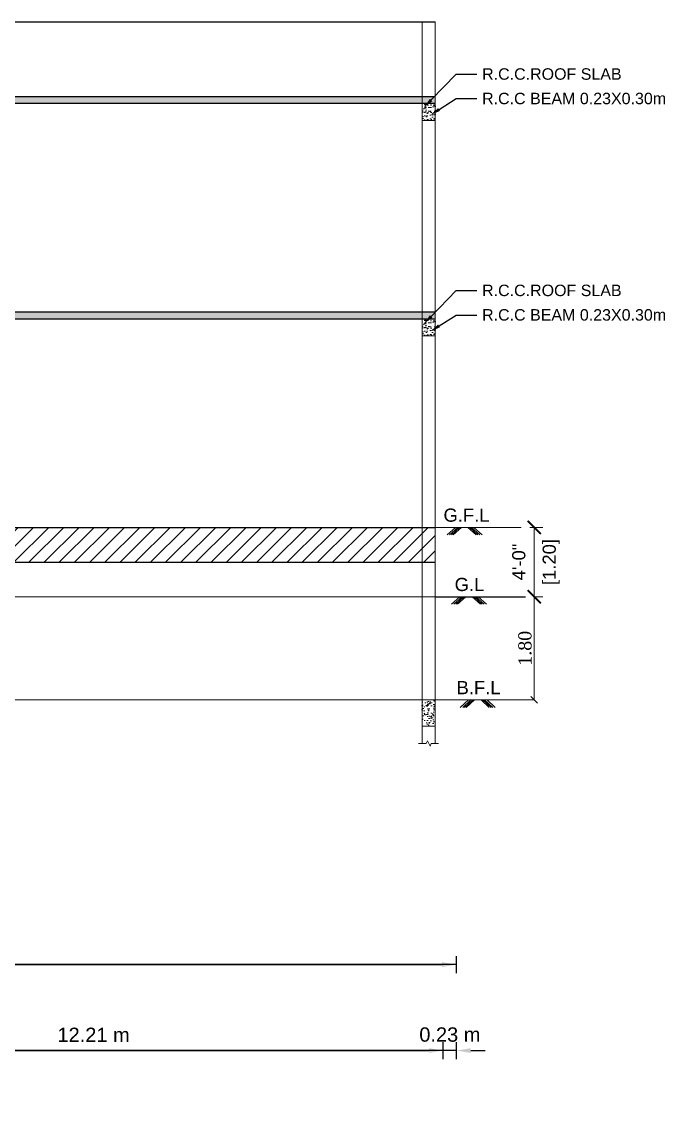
# Model space of a CAD drawing. Header units: metres. Extents: x -1561199 to -1560810, y 43748 to 43956.
# Drawn here: x -1560864.61 to -1560853.38, y 43845.06 to 43864.21 of the extents above; entities that cross this region are included whole.
import ezdxf
from ezdxf import colors
from ezdxf.entities.mleader import LeaderData, LeaderLine
from ezdxf.math import Vec2, Vec3

# ---------------------------------------------------------------- set-up
doc = ezdxf.new("R2010")
doc.units = ezdxf.units.M
doc.header["$LTSCALE"] = 750
doc.header["$MEASUREMENT"] = 0
doc.header["$PDMODE"] = 35
doc.header["$PDSIZE"] = 50
doc.layers.get('0').update_dxf_attribs({"lineweight": 5, "plot": 0})
doc.layers.get('Defpoints').update_dxf_attribs({"lineweight": 0})
doc.styles.add('S', font='swiss.ttf')
doc.styles.get("Standard").update_dxf_attribs({"font": 'arial.ttf'})
doc.styles.add('TIMES', font='BOOKOS.TTF')
doc.dimstyles.new('METRIC', dxfattribs={"dimtxt": 0.45, "dimasz": 0.25, "dimexe": 0.15, "dimexo": 0.15, "dimgap": 0.15, "dimtad": 1, "dimzin": 0, "dimdsep": 46, "dimtxsty": 'S', "dimcen": 0, "dimclrd": 1, "dimclre": 1, "dimclrt": 5, "dimadec": 0, "dimazin": 2, "dimtfac": 1, "dimtix": 1, "dimtofl": 0, "dimtmove": 1, "dimatfit": 0, "dimfxl": 0, "dimtolj": 1, "dimtzin": 0, "dimarcsym": 0})
doc.dimstyles.new('Saandard', dxfattribs={"dimtxt": 0.23, "dimasz": 0.12, "dimexe": 0.01, "dimexo": 0.2, "dimgap": 0.04, "dimtad": 1, "dimzin": 1, "dimdsep": 46, "dimtxsty": 'TIMES', "dimblk": 'OBLIQUE', "dimcen": 2.5, "dimse1": 1, "dimse2": 1, "dimclrd": 256, "dimclrt": 256, "dimadec": 0, "dimazin": 0, "dimtfac": 1, "dimtix": 1, "dimtmove": 0, "dimatfit": 3, "dimfxl": 0, "dimlwd": 13, "dimarcsym": 0})

# ---------------------------------------------------------------- blocks, each defined once
blk = doc.blocks.new('*D102')
at = {"color": 0, "lineweight": -2}
for p, q in [((-1560869.464, 43846.404), (-1560869.464, 43846.404)), ((-1560857.25, 43846.104), (-1560857.25, 43846.404)), ((-1560869.214, 43846.254), (-1560857.5, 43846.254))]:
    blk.add_line(p, q, dxfattribs=at)
at = {"color": 0}
for points in [[(-1560869.214, 43846.296), (-1560869.214, 43846.213), (-1560869.464, 43846.254)], [(-1560857.5, 43846.296), (-1560857.5, 43846.213), (-1560857.25, 43846.254)]]:
    blk.add_solid(points, dxfattribs=at)
at = {"layer": 'Defpoints', "color": 0}
for p in [(-1560857.25, 43846.254), (-1560869.464, 43844.754, -763.65), (-1560857.25, 43841.655)]:
    blk.add_point(p, dxfattribs=at)
at = {"color": 0, "lineweight": -2, "insert": (-1560863.357, 43846.529), "char_height": 0.25, "attachment_point": 5, "style": 'S'}
blk.add_mtext('\\A1;12.21 m', dxfattribs=at)
blk = doc.blocks.new('*D103')
at = {"color": 0, "lineweight": -2}
for p, q in [((-1560857.25, 43846.104), (-1560857.25, 43846.404)), ((-1560857.02, 43846.104), (-1560857.02, 43846.404)), ((-1560857.5, 43846.254), (-1560857.75, 43846.254)), ((-1560856.77, 43846.254), (-1560856.52, 43846.254))]:
    blk.add_line(p, q, dxfattribs=at)
at = {"color": 0}
for points in [[(-1560857.5, 43846.296), (-1560857.5, 43846.213), (-1560857.25, 43846.254)], [(-1560856.77, 43846.296), (-1560856.77, 43846.213), (-1560857.02, 43846.254)]]:
    blk.add_solid(points, dxfattribs=at)
at = {"layer": 'Defpoints', "color": 0}
for p in [(-1560857.02, 43846.254), (-1560857.02, 43841.96), (-1560857.25, 43841.655)]:
    blk.add_point(p, dxfattribs=at)
at = {"color": 0, "lineweight": -2, "insert": (-1560857.135, 43846.533), "char_height": 0.25, "attachment_point": 5, "style": 'S'}
blk.add_mtext('\\A1;0.23 m', dxfattribs=at)
blk = doc.blocks.new('*D105')
at = {"color": 0, "lineweight": -2}
for p, q in [((-1560880.49, 43847.604), (-1560880.49, 43847.904)), ((-1560880.24, 43847.754), (-1560857.27, 43847.754)), ((-1560857.02, 43847.604), (-1560857.02, 43847.904))]:
    blk.add_line(p, q, dxfattribs=at)
at = {"color": 0}
for points in [[(-1560880.24, 43847.796), (-1560880.24, 43847.713), (-1560880.49, 43847.754)], [(-1560857.27, 43847.796), (-1560857.27, 43847.713), (-1560857.02, 43847.754)]]:
    blk.add_solid(points, dxfattribs=at)
at = {"layer": 'Defpoints', "color": 0}
for p in [(-1560857.02, 43847.754), (-1560880.49, 43841.96), (-1560857.02, 43841.96)]:
    blk.add_point(p, dxfattribs=at)
at = {"color": 0, "lineweight": -2, "insert": (-1560868.755, 43848.033), "char_height": 0.25, "attachment_point": 5, "style": 'S'}
blk.add_mtext('\\A1;23.47 m', dxfattribs=at)
blk = doc.blocks.new('_Oblique')
at = {"color": 0, "linetype": 'ByBlock', "lineweight": -2}
blk.add_line((-0.5, -0.5), (0.5, 0.5), dxfattribs=at)
blk = doc.blocks.new('*D278')
at = {"lineweight": 13}
blk.add_line((-1560855.663, 43852.375), (-1560855.663, 43854.175), dxfattribs=at)
at = {"layer": 'Defpoints', "color": 0}
for p in [(-1560855.663, 43854.175), (-1560855.663, 43854.175), (-1560855.663, 43852.375)]:
    blk.add_point(p, dxfattribs=at)
at = {"lineweight": 13, "xscale": 0.12, "yscale": 0.12, "zscale": 0.12}
for p, rotation in [((-1560855.663, 43854.175), 90), ((-1560855.663, 43852.375), 270)]:
    blk.add_blockref('_Oblique', p, dxfattribs=dict(at, rotation=rotation))
at = {"insert": (-1560855.822, 43853.275), "char_height": 0.23, "attachment_point": 5, "rotation": 90, "style": 'TIMES'}
blk.add_mtext('1.80', dxfattribs=at)
blk = doc.blocks.new('_ArchTick')
at = {"color": 0, "linetype": 'ByBlock', "const_width": 0.15}
blk.add_lwpolyline([(-0.5, -0.5), (0.5, 0.5)], dxfattribs=at)

msp = doc.modelspace()

# ---------------------------------------------------------------- hatches: boundary and pattern name
at = {"lineweight": -2}
h = msp.add_hatch(dxfattribs=at)
h.set_pattern_fill('AR-CONC', color=0, scale=0.02, style=0)
h.set_pattern_definition([(50, (-1561586.44359, 43469.43294), (0.143452037, -0.012550427), [0.015, -0.165]), (355, (-1561586.44359, 43469.43294), (-0.027750267, 0.150438427), [0.012, -0.132]), (100.451444, (-1561586.43164, 43469.4319), (0.11570177, 0.137887998), [0.012748038, -0.140228422]), (46.1842, (-1561586.44359, 43469.47294), (0.213448266, -0.033103856), [0.0225, -0.2475]), (96.635635, (-1561586.4258, 43469.47018), (0.18693239, 0.19482372), [0.01912207, -0.21034275]), (351.184164, (-1561586.4436, 43469.47294), (0.18693239, 0.19482372), [0.018, -0.198]), (21, (-1561586.42359, 43469.46294), (0.11938141, -0.080523778), [0.015, -0.165]), (326, (-1561586.42359, 43469.46294), (0.048663066, 0.14503001), [0.012, -0.132]), (71.451445, (-1561586.41364, 43469.45623), (0.168044475, 0.06450623), [0.012748038, -0.140228422]), (37.5, (-1561586.44359, 43469.432943), (0.002431971, 0.0665787708), [0, -0.1304, 0, -0.134, 0, -0.1325]), (7.5, (-1561586.44359, 43469.43294), (0.0526139075, 0.0788823424), [0, -0.0764, 0, -0.1274, 0, -0.0505]), (327.5, (-1561586.48819, 43469.432943), (0.1067644872, -0.0045109743), [0, -0.05, 0, -0.156, 0, -0.207]), (317.5, (-1561586.50819, 43469.43294), (0.116637234, 0.020020996), [0, -0.065, 0, -0.1036, 0, -0.147])])
h.paths.add_polyline_path([(-1560857.39077, 43862.7854), (-1560857.39077, 43862.9054), (-1560880.86077, 43862.9054), (-1560880.86077, 43862.7854)])
h = msp.add_hatch()
h.set_pattern_fill('AR-CONC', color=0, scale=0.02, style=0)
h.set_pattern_definition([(50, (-1560997.91994, 43874.59301), (0.14345204, -0.01255043), [0.015, -0.165]), (355, (-1560997.91994, 43874.59301), (-0.02775027, 0.15043843), [0.012, -0.132]), (100.45144, (-1560997.90799, 43874.59197), (0.11570177, 0.137888), [0.01274804, -0.14022842]), (46.1842, (-1560997.91994, 43874.63301), (0.21344827, -0.03310386), [0.0225, -0.2475]), (96.63564, (-1560997.90216, 43874.63026), (0.1869324, 0.19482372), [0.01912207, -0.21034275]), (351.18416, (-1560997.91994, 43874.63301), (0.1869324, 0.19482372), [0.018, -0.198]), (21, (-1560997.89994, 43874.62301), (0.11938141, -0.08052378), [0.015, -0.165]), (326, (-1560997.89994, 43874.62301), (0.04866307, 0.14503001), [0.012, -0.132]), (71.45144, (-1560997.89, 43874.6163), (0.16804448, 0.06450623), [0.01274804, -0.14022842]), (37.5, (-1560997.919944, 43874.593014), (0.002431971, 0.06657877), [0, -0.1304, 0, -0.134, 0, -0.1325]), (7.5, (-1560997.919944, 43874.593014), (0.052613907, 0.078882342), [0, -0.0764, 0, -0.1274, 0, -0.0505]), (327.5, (-1560997.964544, 43874.593014), (0.106764487, -0.004510974), [0, -0.05, 0, -0.156, 0, -0.207]), (317.5, (-1560997.98454, 43874.59301), (0.116637234, 0.020020996), [0, -0.065, 0, -0.1036, 0, -0.147])])
h.paths.add_polyline_path([(-1560857.39077, 43862.7854), (-1560857.62077, 43862.7854), (-1560857.62077, 43862.4854), (-1560857.39077, 43862.4854)])
h = msp.add_hatch(dxfattribs=at)
h.set_pattern_fill('AR-CONC', color=0, scale=0.02, style=0)
h.set_pattern_definition([(50, (-1561586.44359, 43468.84294), (0.143452037, -0.012550427), [0.015, -0.165]), (355, (-1561586.44359, 43468.84294), (-0.027750267, 0.150438427), [0.012, -0.132]), (100.451444, (-1561586.43164, 43468.8419), (0.11570177, 0.137887998), [0.012748038, -0.140228422]), (46.1842, (-1561586.44359, 43468.88294), (0.213448266, -0.033103856), [0.0225, -0.2475]), (96.635635, (-1561586.4258, 43468.88018), (0.18693239, 0.19482372), [0.01912207, -0.21034275]), (351.184164, (-1561586.4436, 43468.88294), (0.18693239, 0.19482372), [0.018, -0.198]), (21, (-1561586.42359, 43468.87294), (0.11938141, -0.080523778), [0.015, -0.165]), (326, (-1561586.42359, 43468.87294), (0.048663066, 0.14503001), [0.012, -0.132]), (71.451445, (-1561586.41364, 43468.86623), (0.168044475, 0.06450623), [0.012748038, -0.140228422]), (37.5, (-1561586.44359, 43468.842943), (0.002431971, 0.0665787708), [0, -0.1304, 0, -0.134, 0, -0.1325]), (7.5, (-1561586.44359, 43468.84294), (0.0526139075, 0.0788823424), [0, -0.0764, 0, -0.1274, 0, -0.0505]), (327.5, (-1561586.48819, 43468.842943), (0.1067644872, -0.0045109743), [0, -0.05, 0, -0.156, 0, -0.207]), (317.5, (-1561586.50819, 43468.84294), (0.116637234, 0.020020996), [0, -0.065, 0, -0.1036, 0, -0.147])])
h.paths.add_polyline_path([(-1560857.39077, 43859.0254), (-1560857.39077, 43859.1454), (-1560880.86077, 43859.1454), (-1560880.86077, 43859.0254)])
h = msp.add_hatch()
h.set_pattern_fill('AR-CONC', color=0, scale=0.02, style=0)
h.set_pattern_definition([(50, (-1560997.91994, 43870.83301), (0.14345204, -0.01255043), [0.015, -0.165]), (355, (-1560997.91994, 43870.83301), (-0.02775027, 0.15043843), [0.012, -0.132]), (100.45144, (-1560997.90799, 43870.83197), (0.11570177, 0.137888), [0.01274804, -0.14022842]), (46.1842, (-1560997.91994, 43870.87301), (0.21344827, -0.03310386), [0.0225, -0.2475]), (96.63564, (-1560997.90216, 43870.87026), (0.1869324, 0.19482372), [0.01912207, -0.21034275]), (351.18416, (-1560997.91994, 43870.87301), (0.1869324, 0.19482372), [0.018, -0.198]), (21, (-1560997.89994, 43870.86301), (0.11938141, -0.08052378), [0.015, -0.165]), (326, (-1560997.89994, 43870.86301), (0.04866307, 0.14503001), [0.012, -0.132]), (71.45144, (-1560997.89, 43870.8563), (0.16804448, 0.06450623), [0.01274804, -0.14022842]), (37.5, (-1560997.919944, 43870.833014), (0.002431971, 0.06657877), [0, -0.1304, 0, -0.134, 0, -0.1325]), (7.5, (-1560997.919944, 43870.833014), (0.052613907, 0.078882342), [0, -0.0764, 0, -0.1274, 0, -0.0505]), (327.5, (-1560997.964544, 43870.833014), (0.106764487, -0.004510974), [0, -0.05, 0, -0.156, 0, -0.207]), (317.5, (-1560997.98454, 43870.83301), (0.116637234, 0.020020996), [0, -0.065, 0, -0.1036, 0, -0.147])])
h.paths.add_polyline_path([(-1560857.39077, 43859.0254), (-1560857.62077, 43859.0254), (-1560857.62077, 43858.7254), (-1560857.39077, 43858.7254)])
h = msp.add_hatch()
h.set_pattern_fill('ANSI31', color=0, scale=1.5, style=0)
h.set_pattern_definition([(45, (-1560938.71291, 43745.2808), (-0.13258252, 0.13258252), [])])
h.paths.add_polyline_path([(-1560857.62077, 43855.3854), (-1560880.63077, 43855.3854), (-1560880.63077, 43854.7754), (-1560857.62077, 43854.7754)])
h.paths.add_polyline_path([(-1560880.63077, 43855.3854), (-1560880.86077, 43855.3854), (-1560880.86077, 43854.7754), (-1560880.63077, 43854.7754)])
h.paths.add_polyline_path([(-1560857.39077, 43855.3854), (-1560857.62077, 43855.3854), (-1560857.62077, 43854.7754), (-1560857.39077, 43854.7754)])
h = msp.add_hatch()
h.set_pattern_fill('AR-CONC', color=0, scale=0.02, style=0)
h.set_pattern_definition([(50, (-1560991.59994, 43868.14301), (0.14345204, -0.01255043), [0.015, -0.165]), (355, (-1560991.59994, 43868.14301), (-0.02775027, 0.15043843), [0.012, -0.132]), (100.45144, (-1560991.58799, 43868.14197), (0.11570177, 0.137888), [0.01274804, -0.14022842]), (46.1842, (-1560991.59994, 43868.18301), (0.21344827, -0.03310386), [0.0225, -0.2475]), (96.63564, (-1560991.58216, 43868.18026), (0.1869324, 0.19482372), [0.01912207, -0.21034275]), (351.18416, (-1560991.59994, 43868.18301), (0.1869324, 0.19482372), [0.018, -0.198]), (21, (-1560991.57994, 43868.17301), (0.11938141, -0.08052378), [0.015, -0.165]), (326, (-1560991.57994, 43868.17301), (0.04866307, 0.14503001), [0.012, -0.132]), (71.45144, (-1560991.57, 43868.1663), (0.16804448, 0.06450623), [0.01274804, -0.14022842]), (37.5, (-1560991.599944, 43868.143014), (0.002431971, 0.06657877), [0, -0.1304, 0, -0.134, 0, -0.1325]), (7.5, (-1560991.599944, 43868.143014), (0.052613907, 0.078882342), [0, -0.0764, 0, -0.1274, 0, -0.0505]), (327.5, (-1560991.644544, 43868.143014), (0.106764487, -0.004510974), [0, -0.05, 0, -0.156, 0, -0.207]), (317.5, (-1560991.66454, 43868.14301), (0.116637234, 0.020020996), [0, -0.065, 0, -0.1036, 0, -0.147])])
h.paths.add_polyline_path([(-1560857.39217, 43852.3754), (-1560857.62077, 43852.3754), (-1560857.62077, 43851.9154), (-1560857.39217, 43851.9154)])

# ---------------------------------------------------------------- linework, layer by layer
at = {"color": 0, "lineweight": -3}
for p, q in [((-1560880.86077, 43864.2054), (-1560857.39077, 43864.2054)), ((-1560880.86077, 43862.9054), (-1560857.39077, 43862.9054)), ((-1560880.86077, 43862.7854), (-1560857.39077, 43862.7854)), ((-1560857.62077, 43862.7854), (-1560857.39077, 43862.7854)), ((-1560880.86077, 43859.1454), (-1560857.39077, 43859.1454)), ((-1560880.86077, 43859.0254), (-1560857.39077, 43859.0254)), ((-1560880.86077, 43855.3854), (-1560857.39077, 43855.3854)), ((-1560857.62077, 43855.3854), (-1560857.39077, 43855.3854)), ((-1560880.86077, 43854.7754), (-1560857.39077, 43854.7754)), ((-1560857.62077, 43854.7754), (-1560857.39077, 43854.7754)), ((-1560857.39077, 43854.1754), (-1560855.81579, 43854.1754))]:
    msp.add_line(p, q, dxfattribs=at)
for p, q in [((-1560857.62077, 43852.3754), (-1560857.62077, 43864.2054)), ((-1560857.39077, 43852.3754), (-1560857.39077, 43864.2054)), ((-1560857.39077, 43862.9054), (-1560857.39077, 43862.91681)), ((-1560855.8913, 43855.3854), (-1560857.62077, 43855.3854)), ((-1560855.7413, 43855.3854), (-1560855.5127, 43855.3854)), ((-1560855.6627, 43854.1754), (-1560855.6627, 43855.3854)), ((-1560880.63077, 43854.1754), (-1560857.39077, 43854.1754)), ((-1560880.63077, 43854.1754), (-1560857.39077, 43854.1754)), ((-1560857.62077, 43854.1754), (-1560857.39077, 43854.1754)), ((-1560855.6627, 43854.1754), (-1560855.5127, 43854.1754)), ((-1560880.63077, 43852.3754), (-1560857.39077, 43852.3754)), ((-1560857.62077, 43852.3754), (-1560855.93629, 43852.3754)), ((-1560857.62077, 43852.3754), (-1560857.39077, 43852.3754)), ((-1560855.6627, 43852.3754), (-1560857.39217, 43852.3754))]:
    msp.add_line(p, q)
at = {"color": 0}
for p, q in [((-1560857.03796, 43855.3854), (-1560857.18124, 43855.25297)), ((-1560856.99542, 43855.3854), (-1560857.1387, 43855.25297)), ((-1560856.96446, 43855.3854), (-1560857.10774, 43855.25297)), ((-1560856.9335, 43855.3854), (-1560857.07678, 43855.25297)), ((-1560856.8184, 43855.3854), (-1560856.67513, 43855.25297)), ((-1560856.78744, 43855.3854), (-1560856.64416, 43855.25297)), ((-1560856.75648, 43855.3854), (-1560856.6132, 43855.25297)), ((-1560856.71394, 43855.3854), (-1560856.57066, 43855.25297)), ((-1560856.96245, 43854.1754), (-1560857.10573, 43854.04297)), ((-1560856.91992, 43854.1754), (-1560857.06319, 43854.04297)), ((-1560856.88895, 43854.1754), (-1560857.03223, 43854.04297)), ((-1560856.85799, 43854.1754), (-1560857.00127, 43854.04297)), ((-1560856.74289, 43854.1754), (-1560856.59962, 43854.04297)), ((-1560856.71193, 43854.1754), (-1560856.56865, 43854.04297)), ((-1560856.68097, 43854.1754), (-1560856.53769, 43854.04297)), ((-1560856.63843, 43854.1754), (-1560856.49515, 43854.04297)), ((-1560857.62077, 43852.3754), (-1560857.62077, 43851.6154)), ((-1560857.39217, 43852.3754), (-1560857.39217, 43851.6154)), ((-1560856.80936, 43852.3754), (-1560856.95264, 43852.24297)), ((-1560856.76682, 43852.3754), (-1560856.9101, 43852.24297)), ((-1560856.73586, 43852.3754), (-1560856.87914, 43852.24297)), ((-1560856.7049, 43852.3754), (-1560856.84818, 43852.24297)), ((-1560856.5898, 43852.3754), (-1560856.44653, 43852.24297)), ((-1560856.55884, 43852.3754), (-1560856.41556, 43852.24297)), ((-1560856.52788, 43852.3754), (-1560856.3846, 43852.24297)), ((-1560856.48534, 43852.3754), (-1560856.34206, 43852.24297))]:
    msp.add_line(p, q, dxfattribs=at)
at = {"color": 0, "lineweight": -2}
for p, q in [((-1560857.02008, 43847.75424, -1505.20304), (-1560880.26008, 43847.75424, -1504.40392)), ((-1560857.02008, 43846.25424, -1505.20304), (-1560880.26008, 43846.25424, -1504.40392))]:
    msp.add_line(p, q, dxfattribs=at)
at = {"color": 0}
for points in [[(-1560857.62077, 43862.4854), (-1560857.62077, 43862.7854), (-1560857.39077, 43862.7854), (-1560857.39077, 43862.4854)], [(-1560857.62077, 43858.7254), (-1560857.62077, 43859.0254), (-1560857.39077, 43859.0254), (-1560857.39077, 43858.7254)], [(-1560857.39217, 43852.3754), (-1560857.62077, 43852.3754), (-1560857.62077, 43851.9154), (-1560857.39217, 43851.9154)], [(-1560857.62077, 43852.3754), (-1560857.39217, 43852.3754), (-1560857.39217, 43851.9154), (-1560857.62077, 43851.9154)]]:
    msp.add_lwpolyline(points, close=True, dxfattribs=at)
msp.add_lwpolyline([(-1560857.33228, 43851.6154), (-1560857.45869, 43851.6154), (-1560857.47929, 43851.56594), (-1560857.52687, 43851.65786), (-1560857.55129, 43851.6154), (-1560857.68131, 43851.6154)], dxfattribs=at)

# ---------------------------------------------------------------- block references
at = {"xscale": 0.23, "yscale": 0.23, "zscale": 0.23}
for p, rotation in [((-1560855.6627, 43855.3854), 90), ((-1560855.6627, 43854.1754), 270)]:
    msp.add_blockref('_ArchTick', p, dxfattribs=dict(at, rotation=rotation))

# ---------------------------------------------------------------- texts
at = {"color": 0}
for s, p in [('G.F.L', (-1560857.24629, 43855.48358)), ('G.L', (-1560857.05136, 43854.27358)), ('B.F.L', (-1560857.01769, 43852.47358))]:
    msp.add_text(s, height=0.23, dxfattribs=at).set_placement(p)
at = {"char_height": 0.23, "attachment_point": 5, "rotation": 90}
for s, insert in [('\\A1;4\'-0" ', (-1560855.93014, 43854.7804)), ('\\A1;[1.20]', (-1560855.36531, 43854.7804))]:
    msp.add_mtext(s, dxfattribs=dict(at, insert=insert))

# ---------------------------------------------------------------- dimensions: what is measured, and where the dimension line sits
at = {"color": 0}
dim = msp.add_linear_dim(base=(-1560855.6627, 43854.1754), p1=(-1560855.6627, 43852.3754), p2=(-1560855.6627, 43854.1754), angle=90, dimstyle='Saandard', override={"dimtmove": 1}, dxfattribs=at)
dim.commit()
dim.dimension.update_dxf_attribs({"geometry": '*D278', "text_midpoint": (-1560855.82166, 43853.2754)})
at = {"color": 0, "lineweight": -2}
for base, p1, p2, picture, middle in [((-1560857.02008, 43847.75424, -741.55297), (-1560880.49008, 43841.95964, -741.55297), (-1560857.02008, 43841.95964, -741.55297), '*D105', (-1560868.75508, 43848.03272, -741.55297)), ((-1560857.25008, 43846.25424, -741.55297), (-1560869.46377, 43844.75424, -1505.20304), (-1560857.25008, 43841.65452, -741.55297), '*D102', (-1560863.35692, 43846.52933, -741.55297)), ((-1560857.02008, 43846.25424, -741.55297), (-1560857.25008, 43841.65452, -741.55297), (-1560857.02008, 43841.95964, -741.55297), '*D103', (-1560857.13508, 43846.53272, -741.55297))]:
    dim = msp.add_linear_dim(base=base, p1=p1, p2=p2, dimstyle='METRIC', override={"dimtxt": 0.25, "dimpost": ' m', "dimclrd": 0, "dimclre": 0, "dimclrt": 0}, dxfattribs=at)
    dim.commit()
    dim.dimension.update_dxf_attribs({"geometry": picture, "text_midpoint": middle})

# ---------------------------------------------------------------- leaders
at = {"color": 0}
ml = msp.add_multileader_mtext('Standard', dxfattribs=at)
ml.set_content('R.C.C.ROOF SLAB')
ml.set_leader_properties()
ml.build(insert=Vec2(0, 0))
ml.multileader.update_dxf_attribs({"text_right_attachment_type": 6, "dogleg_length": 0.36, "arrow_head_size": 0.18})
ctx = ml.context
ctx.base_point, ctx.char_height, ctx.arrow_head_size, ctx.landing_gap_size, ctx.plane_origin = Vec3(-1560856.66254, 43863.29509), 0.2, 0.18, 0.09, Vec3(-1560857.76962, 43862.70972)
ctx.right_attachment = 6
notes = []
notes.append((ctx, [(0, (1, 1, 0), (-1560857.02254, 43863.29509), (1, 0), 0.36, [(0, [(-1560857.5879, 43862.71431)], 0, [])])]))
ctx.mtext.insert, ctx.mtext.flow_direction = Vec3(-1560856.57254, 43863.39681), 5
ml = msp.add_multileader_mtext('Standard', dxfattribs=at)
ml.set_content('R.C.C BEAM 0.23X0.30m')
ml.set_leader_properties()
ml.build(insert=Vec2(0, 0))
ml.multileader.update_dxf_attribs({"text_right_attachment_type": 6, "dogleg_length": 0.36, "arrow_head_size": 0.18})
ctx = ml.context
ctx.base_point, ctx.char_height, ctx.arrow_head_size, ctx.landing_gap_size, ctx.plane_origin = Vec3(-1560856.66254, 43862.86741), 0.2, 0.18, 0.09, Vec3(-1560857.76962, 43862.28204)
ctx.right_attachment = 6
notes.append((ctx, [(0, (1, 1, 0), (-1560857.02254, 43862.86741), (1, 0), 0.36, [(0, [(-1560857.47657, 43862.58121)], 0, [])])]))
ctx.mtext.insert, ctx.mtext.flow_direction = Vec3(-1560856.57254, 43862.96965), 5
ml = msp.add_multileader_mtext('Standard', dxfattribs=at)
ml.set_content('R.C.C.ROOF SLAB')
ml.set_leader_properties()
ml.build(insert=Vec2(0, 0))
ml.multileader.update_dxf_attribs({"text_right_attachment_type": 6, "dogleg_length": 0.36, "arrow_head_size": 0.18})
ctx = ml.context
ctx.base_point, ctx.char_height, ctx.arrow_head_size, ctx.landing_gap_size, ctx.plane_origin = Vec3(-1560856.66254, 43859.51886), 0.2, 0.18, 0.09, Vec3(-1560857.76962, 43858.93349)
ctx.right_attachment = 6
notes.append((ctx, [(0, (1, 1, 0), (-1560857.02254, 43859.51886), (1, 0), 0.36, [(0, [(-1560857.5879, 43858.93808)], 0, [])])]))
ctx.mtext.insert, ctx.mtext.flow_direction = Vec3(-1560856.57254, 43859.62058), 5
ml = msp.add_multileader_mtext('Standard', dxfattribs=at)
ml.set_content('R.C.C BEAM 0.23X0.30m')
ml.set_leader_properties()
ml.build(insert=Vec2(0, 0))
ml.multileader.update_dxf_attribs({"text_right_attachment_type": 6, "dogleg_length": 0.36, "arrow_head_size": 0.18})
ctx = ml.context
ctx.base_point, ctx.char_height, ctx.arrow_head_size, ctx.landing_gap_size, ctx.plane_origin = Vec3(-1560856.66254, 43859.09119), 0.2, 0.18, 0.09, Vec3(-1560857.76962, 43858.50581)
ctx.right_attachment = 6
notes.append((ctx, [(0, (1, 1, 0), (-1560857.02254, 43859.09119), (1, 0), 0.36, [(0, [(-1560857.47657, 43858.80499)], 0, [])])]))
ctx.mtext.insert, ctx.mtext.flow_direction = Vec3(-1560856.57254, 43859.19342), 5
for ctx, leaders in notes:
    for number, flags, end, landing, length, lines in leaders:
        leader = LeaderData()
        leader.index, (leader.has_last_leader_line, leader.has_dogleg_vector, leader.attachment_direction) = number, flags
        leader.last_leader_point, leader.dogleg_vector, leader.dogleg_length = Vec3(end), Vec3(landing), length
        for number, points, colour, breaks in lines:
            line = LeaderLine()
            line.index, line.vertices, line.color, line.breaks = number, Vec3.list(points), colors.encode_raw_color(colour), breaks
            leader.lines.append(line)
        ctx.leaders.append(leader)

doc.saveas('drawing.dxf')
